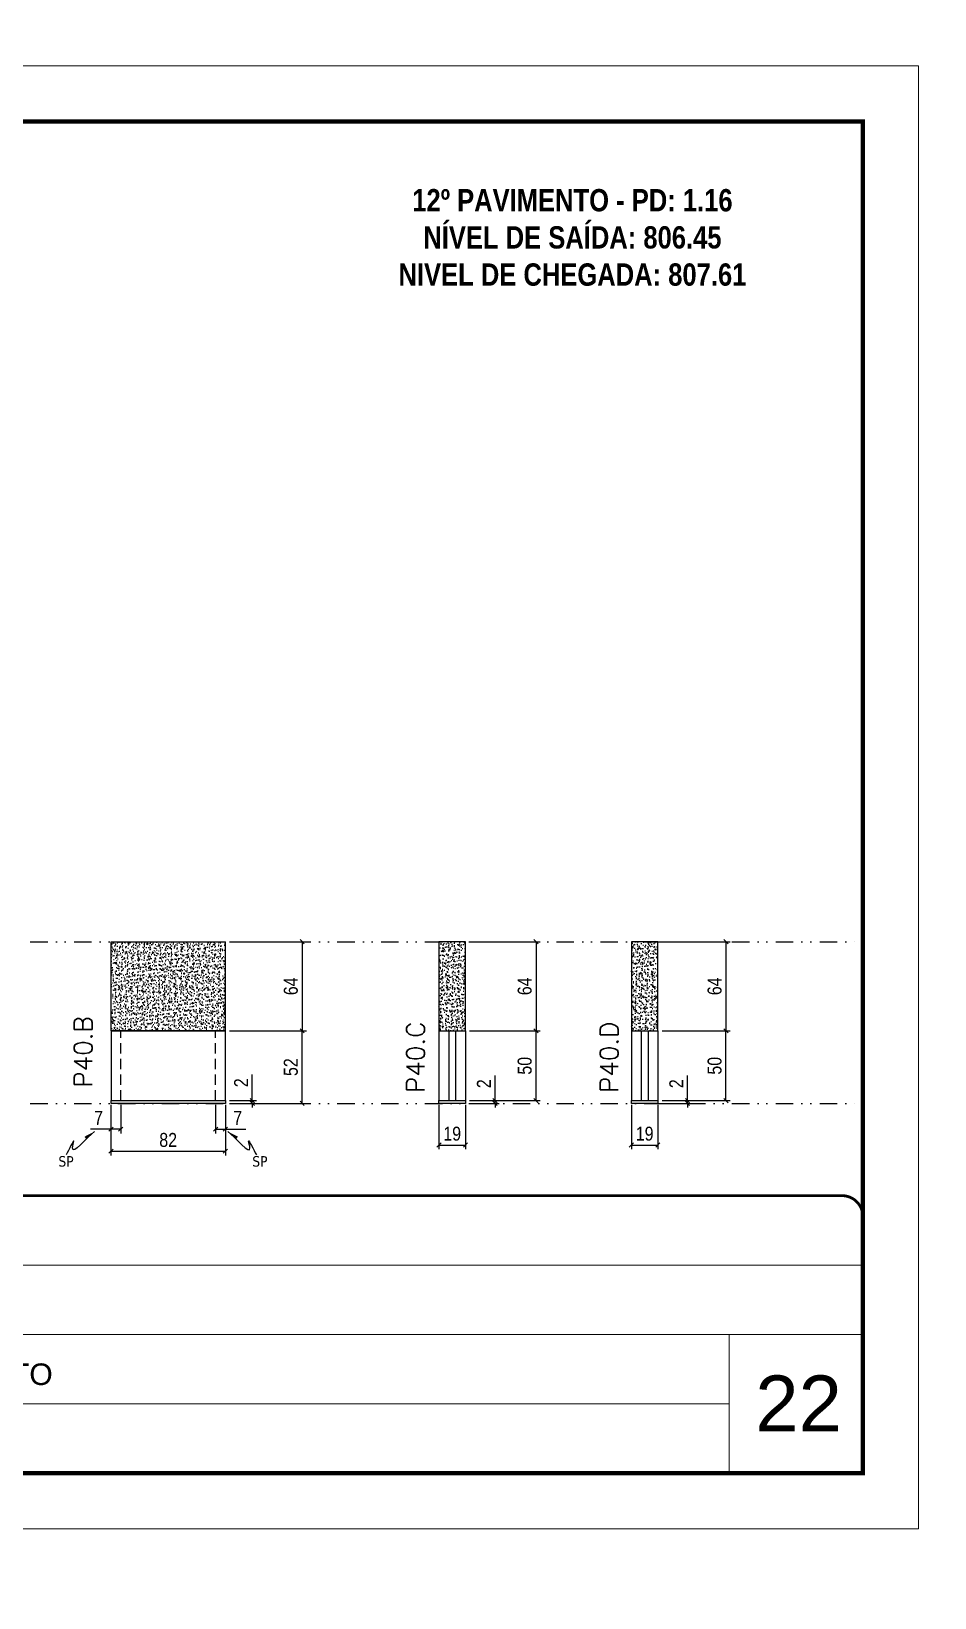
# Model space of a CAD drawing. Extents: x 808 to 7089, y -98 to 17032.
# Drawn here: x 3255 to 3903, y 10190 to 11314 of the extents above; entities that cross this region are included whole.
import ezdxf

# ---------------------------------------------------------------- set-up
doc = ezdxf.new("R2010")
doc.units = 0
for name, pattern in [('CONTINUO', [0]), ('DASHED', [0.75, 0.5, -0.25]), ('DIVIDE2', [0.625, 0.25, -0.125, 0, -0.125, 0, -0.125]), ('HIDDEN', [0.375, 0.25, -0.125])]:
    doc.linetypes.add(name, pattern=pattern)
for name, color, linetype, lineweight in [('CARIMBO', 255, 'Continuous', 9), ('Folhas', 255, 'Continuous', 9), ('SARRAFO DE PRESSAO', 251, 'DASHED', 9), ('Texto Seção', 7, 'Continuous', 15)]:
    doc.layers.add(name, color=color, linetype=linetype, lineweight=lineweight)
for name, color, linetype in [('COTA', 241, 'Continuous'), ('NOMENCLATURA', 7, 'Continuous'), ('Nível', 160, 'Continuous'), ('Painéis', 200, 'Continuous'), ('SARR_2.2x7', 40, 'Continuous'), ('Sarrafo de Pressão', 42, 'HIDDEN'), ('texto', 7, 'Continuous')]:
    doc.layers.add(name, color=color, linetype=linetype)
doc.styles.add('ARIAL', font='arial.ttf')
doc.styles.add('COTA TECNICA', font='techl___.ttf', dxfattribs={"height": 10})
doc.styles.add('COTA TECNICA 2X', font='techl___.ttf', dxfattribs={"height": 10})
doc.styles.add('COTA TECNICA-50', font='techl___.ttf', dxfattribs={"height": 10})
doc.styles.add('REGUA-120', font='ROMANS.shx', dxfattribs={"height": 15})
doc.styles.add('ROMANC', font='techb___.ttf', dxfattribs={"height": 2.5})
doc.styles.get("Standard").update_dxf_attribs({"font": 'arial.ttf'})
doc.dimstyles.new('COTA PAINEL-50', dxfattribs={"dimtxt": 10, "dimasz": 3, "dimexe": 3, "dimexo": 3, "dimgap": 3, "dimtad": 1, "dimdec": 1, "dimzin": 12, "dimdsep": 46, "dimtxsty": 'COTA TECNICA-50', "dimblk1": 'OBLIQUE', "dimblk2": 'OBLIQUE', "dimsah": 1, "dimcen": 0.9, "dimclrd": 4, "dimclre": 4, "dimclrt": 240, "dimadec": 1, "dimazin": 3, "dimtfac": 1, "dimtdec": 1, "dimtmove": 0, "dimatfit": 3, "dimfxl": 1, "dimtolj": 1, "dimtzin": 12, "dimarcsym": 0})
doc.dimstyles.new('PAINEL', dxfattribs={"dimtxt": 10, "dimasz": 3, "dimexe": 3, "dimexo": 3, "dimgap": 3, "dimtad": 1, "dimdec": 1, "dimzin": 12, "dimdsep": 46, "dimtxsty": 'COTA TECNICA', "dimblk1": 'OBLIQUE', "dimblk2": 'OBLIQUE', "dimsah": 1, "dimcen": 0.9, "dimclrd": 4, "dimclre": 4, "dimclrt": 240, "dimadec": 1, "dimazin": 3, "dimtfac": 1, "dimtdec": 1, "dimtmove": 0, "dimatfit": 3, "dimfxl": 1, "dimtolj": 1, "dimtzin": 12, "dimarcsym": 0})
doc.dimstyles.new('SECAO PILAR', dxfattribs={"dimtxt": 10, "dimasz": 3, "dimexe": 3, "dimexo": 3, "dimgap": 3, "dimtad": 1, "dimdec": 1, "dimlfac": 0.5, "dimzin": 12, "dimdsep": 46, "dimtxsty": 'COTA TECNICA 2X', "dimblk1": 'OBLIQUE', "dimblk2": 'OBLIQUE', "dimsah": 1, "dimcen": 0.9, "dimclrd": 256, "dimclre": 256, "dimclrt": 256, "dimadec": 1, "dimazin": 3, "dimtfac": 1, "dimtdec": 1, "dimtmove": 0, "dimatfit": 3, "dimfxl": 1, "dimtolj": 1, "dimtzin": 12, "dimarcsym": 0})
doc.dimstyles.get("Standard").update_dxf_attribs({"dimtxt": 0.18, "dimasz": 0.18, "dimexe": 0.18, "dimexo": 0.0625, "dimgap": 0.09, "dimtad": 0, "dimtih": 1, "dimtoh": 1, "dimdec": 4, "dimzin": 0, "dimdsep": 46, "dimtxsty": 'Standard', "dimcen": 0.09, "dimadec": 0, "dimazin": 0, "dimtfac": 1, "dimtdec": 4, "dimtofl": 0, "dimtmove": 0, "dimatfit": 3, "dimfxl": 1, "dimtolj": 1, "dimtzin": 0, "dimarcsym": 0})
pattern_1 = [(50, (-3170, -1149.575), (5.46554, -0.4781726), [0.5715, -6.2865]), (355, (-3170, -1149.575), (-1.0573026, 5.7317054), [0.4572, -5.0292175]), (100.451445, (-3169.5445, -1149.615), (4.4082374, 5.2535326), [0.4857003, -5.3427073]), (46.1842, (-3170, -1148.051), (8.1323712, -1.26127), [0.85725, -9.42975]), (96.63556, (-3169.322, -1148.156), (7.122124, 7.4227837), [0.7285507, -8.014068]), (351.18415, (-3170, -1148.051), (7.122124, 7.4227837), [0.685799, -7.543792]), (21, (-3169.238, -1148.432), (4.5484317, -3.067956), [0.5715, -6.2865]), (326, (-3169.238, -1148.432), (1.8540609, 5.525639), [0.4572, -5.0292]), (71.451445, (-3168.859, -1148.688), (6.4024926, 2.457683), [0.4857003, -5.3426981]), (37.5, (-3170, -1149.5751), (0.0926581, 2.53665117), [0, -4.96824, 0, -5.1054, 0, -5.04825]), (7.5, (-3170, -1149.575), (2.0045899, 3.00541724), [0, -2.91084, 0, -4.85394, 0, -1.92405]), (327.5, (-3171.6993, -1149.5751), (4.06771786, -0.17186232), [0, -1.905, 0, -5.9436, 0, -7.8867]), (317.5, (-3172.4613, -1149.575), (4.4438754, 0.7627947), [0, -2.4765, 0, -3.94716, 0, -5.6007])]

# ---------------------------------------------------------------- blocks, each defined once
blk = doc.blocks.new('9999999999')
at = {"color": 30, "linetype": 'CONTINUO'}
for p, q in [((98564.6, 34379.6), (99584, 34379.6)), ((98564.6, 34329.8), (99488, 34329.8)), ((99584, 34329.8), (99488, 34329.8)), ((99488, 34329.8), (99488, 34230.2)), ((98564.6, 34280), (99488, 34280))]:
    blk.add_line(p, q, dxfattribs=at)
at = {"color": 30, "linetype": 'CONTINUO', "const_width": 2}
blk.add_lwpolyline([(99584, 34230.2), (99584, 34414.4, 0.414214), (99569, 34429.4), (98229, 34429.4, 0.414214), (98214, 34414.4), (98214, 34245.2, 0.414214), (98229, 34230.2), (99584, 34230.2)], format="xyb", dxfattribs=at)
at = {"layer": 'Folhas'}
blk.add_lwpolyline([(98139, 34190.2), (99624, 34190.2), (99624, 35240.2), (98139, 35240.2)], close=True, dxfattribs=at)
at = {"layer": 'Folhas', "color": 30, "const_width": 3}
blk.add_lwpolyline([(98214, 34230.2), (99584, 34230.2), (99584, 35200.2), (98214, 35200.2)], close=True, dxfattribs=at)
at = {"color": 7, "linetype": 'Continuous', "ltscale": 5, "style": 'ARIAL'}
blk.add_text('12º PAVIMENTO', height=15.483, dxfattribs=at).set_placement((98837.7, 34293.5))
blk = doc.blocks.new('_Oblique')
at = {"color": 0, "linetype": 'ByBlock', "lineweight": -2}
blk.add_line((-0.5, -0.5), (0.5, 0.5), dxfattribs=at)
blk = doc.blocks.new('*D1679')
at = {"layer": 'COTA', "color": 4, "lineweight": -2, "transparency": 16777216}
for p, q in [((3685.7, 10544), (3685.7, 10512.1)), ((3704.7, 10544), (3704.7, 10512.1)), ((3685.7, 10515.1), (3704.7, 10515.1))]:
    blk.add_line(p, q, dxfattribs=at)
at = {"layer": 'Defpoints', "color": 0, "transparency": 16777216}
for p in [(3685.7, 10547), (3704.7, 10547), (3704.7, 10515.1)]:
    blk.add_point(p, dxfattribs=at)
at = {"layer": 'COTA', "color": 4, "lineweight": -2, "transparency": 16777216, "xscale": 3, "yscale": 3, "zscale": 3, "rotation": 180}
blk.add_blockref('_Oblique', (3685.7, 10515.1), dxfattribs=at)
at = {"layer": 'COTA', "color": 4, "lineweight": -2, "transparency": 16777216, "xscale": 3, "yscale": 3, "zscale": 3}
blk.add_blockref('_Oblique', (3704.7, 10515.1), dxfattribs=at)
at = {"layer": 'COTA', "color": 240, "transparency": 16777216, "insert": (3695.2, 10523.2), "char_height": 10, "attachment_point": 5, "style": 'COTA TECNICA'}
blk.add_mtext('\\A1;19', dxfattribs=at)
blk = doc.blocks.new('*D1680')
at = {"layer": 'COTA', "color": 4, "lineweight": -2, "transparency": 16777216}
for p, q in [((3725.9, 10547), (3725.9, 10565.1)), ((3707.7, 10547), (3728.9, 10547)), ((3707.7, 10545), (3728.9, 10545)), ((3725.9, 10545), (3725.9, 10547)), ((3725.9, 10545), (3725.9, 10542))]:
    blk.add_line(p, q, dxfattribs=at)
at = {"layer": 'Defpoints', "color": 0, "transparency": 16777216}
for p in [(3704.7, 10547), (3704.7, 10545), (3725.9, 10547)]:
    blk.add_point(p, dxfattribs=at)
at = {"layer": 'COTA', "color": 4, "lineweight": -2, "transparency": 16777216, "xscale": 3, "yscale": 3, "zscale": 3}
for p, rotation in [((3725.9, 10547), 270), ((3725.9, 10545), 90)]:
    blk.add_blockref('_Oblique', p, dxfattribs=dict(at, rotation=rotation))
at = {"layer": 'COTA', "color": 240, "transparency": 16777216, "insert": (3717.9, 10559.1), "char_height": 10, "attachment_point": 5, "rotation": 90, "style": 'COTA TECNICA-50'}
blk.add_mtext('\\A1;2', dxfattribs=at)
blk = doc.blocks.new('*D1707')
at = {"layer": 'COTA', "color": 4, "linetype": 'ByBlock', "lineweight": -2, "transparency": 16777216}
for p, q in [((3707.7, 10661), (3756.5, 10661)), ((3753.5, 10661), (3753.5, 10597)), ((3707.7, 10597), (3756.5, 10597))]:
    blk.add_line(p, q, dxfattribs=at)
at = {"layer": 'Defpoints', "color": 0, "linetype": 'ByBlock', "transparency": 16777216}
for p in [(3704.7, 10661), (3704.7, 10597), (3753.5, 10597)]:
    blk.add_point(p, dxfattribs=at)
at = {"layer": 'COTA', "color": 4, "linetype": 'ByBlock', "lineweight": -2, "transparency": 16777216, "xscale": 3, "yscale": 3, "zscale": 3}
for p, rotation in [((3753.5, 10661), 90), ((3753.5, 10597), 270)]:
    blk.add_blockref('_Oblique', p, dxfattribs=dict(at, rotation=rotation))
at = {"layer": 'COTA', "color": 240, "linetype": 'ByBlock', "transparency": 16777216, "insert": (3745.4, 10629), "char_height": 10, "attachment_point": 5, "rotation": 90, "style": 'COTA TECNICA'}
blk.add_mtext('\\A1;64', dxfattribs=at)
blk = doc.blocks.new('*D1681')
at = {"layer": 'COTA', "color": 4, "lineweight": -2, "transparency": 16777216}
for p, q in [((3707.7, 10597), (3756.5, 10597)), ((3753.5, 10547), (3753.5, 10597)), ((3707.7, 10547), (3756.5, 10547))]:
    blk.add_line(p, q, dxfattribs=at)
at = {"layer": 'Defpoints', "color": 0, "transparency": 16777216}
for p in [(3704.7, 10597), (3753.5, 10597), (3704.7, 10547)]:
    blk.add_point(p, dxfattribs=at)
at = {"layer": 'COTA', "color": 4, "lineweight": -2, "transparency": 16777216, "xscale": 3, "yscale": 3, "zscale": 3}
for p, rotation in [((3753.5, 10597), 90), ((3753.5, 10547), 270)]:
    blk.add_blockref('_Oblique', p, dxfattribs=dict(at, rotation=rotation))
at = {"layer": 'COTA', "color": 240, "transparency": 16777216, "insert": (3745.4, 10572), "char_height": 10, "attachment_point": 5, "rotation": 90, "style": 'COTA TECNICA-50'}
blk.add_mtext('\\A1;50', dxfattribs=at)
blk = doc.blocks.new('*D1682')
at = {"layer": 'COTA', "color": 4, "lineweight": -2, "transparency": 16777216}
for p, q in [((3312.5, 10544), (3312.5, 10507.7)), ((3394.5, 10544), (3394.5, 10507.7)), ((3312.5, 10510.7), (3394.5, 10510.7))]:
    blk.add_line(p, q, dxfattribs=at)
at = {"layer": 'Defpoints', "color": 0, "transparency": 16777216}
for p in [(3312.5, 10547), (3394.5, 10547), (3394.5, 10510.7)]:
    blk.add_point(p, dxfattribs=at)
at = {"layer": 'COTA', "color": 4, "lineweight": -2, "transparency": 16777216, "xscale": 3, "yscale": 3, "zscale": 3, "rotation": 180}
blk.add_blockref('_Oblique', (3312.5, 10510.7), dxfattribs=at)
at = {"layer": 'COTA', "color": 4, "lineweight": -2, "transparency": 16777216, "xscale": 3, "yscale": 3, "zscale": 3}
blk.add_blockref('_Oblique', (3394.5, 10510.7), dxfattribs=at)
at = {"layer": 'COTA', "color": 240, "transparency": 16777216, "insert": (3353.5, 10518.7), "char_height": 10, "attachment_point": 5, "style": 'COTA TECNICA'}
blk.add_mtext('\\A1;82', dxfattribs=at)
blk = doc.blocks.new('*D1683')
at = {"layer": 'COTA', "color": 4, "lineweight": -2, "transparency": 16777216}
for p, q in [((3319.5, 10544), (3319.5, 10523.5)), ((3312.5, 10542), (3312.5, 10523.5)), ((3312.5, 10526.5), (3297.8, 10526.5)), ((3319.5, 10526.5), (3312.5, 10526.5))]:
    blk.add_line(p, q, dxfattribs=at)
at = {"layer": 'Defpoints', "color": 0, "transparency": 16777216}
for p in [(3312.5, 10545), (3319.5, 10547), (3312.5, 10526.5)]:
    blk.add_point(p, dxfattribs=at)
at = {"layer": 'COTA', "color": 4, "lineweight": -2, "transparency": 16777216, "xscale": 3, "yscale": 3, "zscale": 3, "rotation": 180}
blk.add_blockref('_Oblique', (3312.5, 10526.5), dxfattribs=at)
at = {"layer": 'COTA', "color": 4, "lineweight": -2, "transparency": 16777216, "xscale": 3, "yscale": 3, "zscale": 3}
blk.add_blockref('_Oblique', (3319.5, 10526.5), dxfattribs=at)
at = {"layer": 'COTA', "color": 240, "transparency": 16777216, "insert": (3303.6, 10534.6), "char_height": 10, "attachment_point": 5, "style": 'COTA TECNICA-50'}
blk.add_mtext('\\A1;7', dxfattribs=at)
blk = doc.blocks.new('*D1684')
at = {"layer": 'COTA', "color": 4, "lineweight": -2, "transparency": 16777216}
for p, q in [((3387.5, 10544), (3387.5, 10523.5)), ((3394.5, 10542), (3394.5, 10523.5)), ((3387.5, 10526.5), (3394.5, 10526.5)), ((3394.5, 10526.5), (3409.2, 10526.5))]:
    blk.add_line(p, q, dxfattribs=at)
at = {"layer": 'Defpoints', "color": 0, "transparency": 16777216}
for p in [(3387.5, 10547), (3394.5, 10545), (3394.5, 10526.5)]:
    blk.add_point(p, dxfattribs=at)
at = {"layer": 'COTA', "color": 4, "lineweight": -2, "transparency": 16777216, "xscale": 3, "yscale": 3, "zscale": 3, "rotation": 180}
blk.add_blockref('_Oblique', (3387.5, 10526.5), dxfattribs=at)
at = {"layer": 'COTA', "color": 4, "lineweight": -2, "transparency": 16777216, "xscale": 3, "yscale": 3, "zscale": 3}
blk.add_blockref('_Oblique', (3394.5, 10526.5), dxfattribs=at)
at = {"layer": 'COTA', "color": 240, "transparency": 16777216, "insert": (3403.4, 10534.6), "char_height": 10, "attachment_point": 5, "style": 'COTA TECNICA-50'}
blk.add_mtext('\\A1;7', dxfattribs=at)
blk = doc.blocks.new('*D1685')
at = {"layer": 'COTA', "color": 4, "linetype": 'ByBlock', "lineweight": -2, "transparency": 16777216}
for p, q in [((3397.5, 10597), (3452.6, 10597)), ((3449.6, 10545), (3449.6, 10597)), ((3397.5, 10545), (3452.6, 10545))]:
    blk.add_line(p, q, dxfattribs=at)
at = {"layer": 'Defpoints', "color": 0, "linetype": 'ByBlock', "transparency": 16777216}
for p in [(3394.5, 10597), (3449.6, 10597), (3394.5, 10545)]:
    blk.add_point(p, dxfattribs=at)
at = {"layer": 'COTA', "color": 4, "linetype": 'ByBlock', "lineweight": -2, "transparency": 16777216, "xscale": 3, "yscale": 3, "zscale": 3}
for p, rotation in [((3449.6, 10597), 90), ((3449.6, 10545), 270)]:
    blk.add_blockref('_Oblique', p, dxfattribs=dict(at, rotation=rotation))
at = {"layer": 'COTA', "color": 240, "linetype": 'ByBlock', "transparency": 16777216, "insert": (3441.5, 10571), "char_height": 10, "attachment_point": 5, "rotation": 90, "style": 'COTA TECNICA'}
blk.add_mtext('\\A1;52', dxfattribs=at)
blk = doc.blocks.new('*D1686')
at = {"layer": 'COTA', "color": 4, "lineweight": -2, "transparency": 16777216}
for p, q in [((3413.8, 10547), (3413.8, 10565.8)), ((3397.5, 10547), (3416.8, 10547)), ((3397.5, 10545), (3416.8, 10545)), ((3413.8, 10545), (3413.8, 10547)), ((3413.8, 10545), (3413.8, 10542))]:
    blk.add_line(p, q, dxfattribs=at)
at = {"layer": 'Defpoints', "color": 0, "transparency": 16777216}
for p in [(3394.5, 10547), (3394.5, 10545), (3413.8, 10545)]:
    blk.add_point(p, dxfattribs=at)
at = {"layer": 'COTA', "color": 4, "lineweight": -2, "transparency": 16777216, "xscale": 3, "yscale": 3, "zscale": 3}
for p, rotation in [((3413.8, 10547), 270), ((3413.8, 10545), 90)]:
    blk.add_blockref('_Oblique', p, dxfattribs=dict(at, rotation=rotation))
at = {"layer": 'COTA', "color": 240, "transparency": 16777216, "insert": (3405.8, 10559.8), "char_height": 10, "attachment_point": 5, "rotation": 90, "style": 'COTA TECNICA-50'}
blk.add_mtext('\\A1;2', dxfattribs=at)
blk = doc.blocks.new('*D1687')
at = {"layer": 'COTA', "color": 4, "linetype": 'ByBlock', "lineweight": -2, "transparency": 16777216}
for p, q in [((3397.5, 10597), (3452.6, 10597)), ((3449.6, 10545), (3449.6, 10597)), ((3397.5, 10545), (3452.6, 10545))]:
    blk.add_line(p, q, dxfattribs=at)
at = {"layer": 'Defpoints', "color": 0, "linetype": 'ByBlock', "transparency": 16777216}
for p in [(3394.5, 10597), (3449.6, 10597), (3394.5, 10545)]:
    blk.add_point(p, dxfattribs=at)
at = {"layer": 'COTA', "color": 4, "linetype": 'ByBlock', "lineweight": -2, "transparency": 16777216, "xscale": 3, "yscale": 3, "zscale": 3}
for p, rotation in [((3449.6, 10597), 90), ((3449.6, 10545), 270)]:
    blk.add_blockref('_Oblique', p, dxfattribs=dict(at, rotation=rotation))
at = {"layer": 'COTA', "color": 240, "linetype": 'ByBlock', "transparency": 16777216, "insert": (3441.5, 10571), "char_height": 10, "attachment_point": 5, "rotation": 90, "style": 'COTA TECNICA'}
blk.add_mtext('\\A1;52', dxfattribs=at)
blk = doc.blocks.new('*D1688')
at = {"layer": 'COTA', "color": 4, "lineweight": -2, "transparency": 16777216}
for p, q in [((3547.7, 10544), (3547.7, 10512.1)), ((3566.7, 10544), (3566.7, 10512.1)), ((3547.7, 10515.1), (3566.7, 10515.1))]:
    blk.add_line(p, q, dxfattribs=at)
at = {"layer": 'Defpoints', "color": 0, "transparency": 16777216}
for p in [(3547.7, 10547), (3566.7, 10547), (3566.7, 10515.1)]:
    blk.add_point(p, dxfattribs=at)
at = {"layer": 'COTA', "color": 4, "lineweight": -2, "transparency": 16777216, "xscale": 3, "yscale": 3, "zscale": 3, "rotation": 180}
blk.add_blockref('_Oblique', (3547.7, 10515.1), dxfattribs=at)
at = {"layer": 'COTA', "color": 4, "lineweight": -2, "transparency": 16777216, "xscale": 3, "yscale": 3, "zscale": 3}
blk.add_blockref('_Oblique', (3566.7, 10515.1), dxfattribs=at)
at = {"layer": 'COTA', "color": 240, "transparency": 16777216, "insert": (3557.2, 10523.2), "char_height": 10, "attachment_point": 5, "style": 'COTA TECNICA'}
blk.add_mtext('\\A1;19', dxfattribs=at)
blk = doc.blocks.new('*D1689')
at = {"layer": 'COTA', "color": 4, "lineweight": -2, "transparency": 16777216}
for p, q in [((3587.9, 10547), (3587.9, 10565.1)), ((3569.7, 10547), (3590.9, 10547)), ((3569.7, 10545), (3590.9, 10545)), ((3587.9, 10545), (3587.9, 10547)), ((3587.9, 10545), (3587.9, 10542))]:
    blk.add_line(p, q, dxfattribs=at)
at = {"layer": 'Defpoints', "color": 0, "transparency": 16777216}
for p in [(3566.7, 10547), (3566.7, 10545), (3587.9, 10547)]:
    blk.add_point(p, dxfattribs=at)
at = {"layer": 'COTA', "color": 4, "lineweight": -2, "transparency": 16777216, "xscale": 3, "yscale": 3, "zscale": 3}
for p, rotation in [((3587.9, 10547), 270), ((3587.9, 10545), 90)]:
    blk.add_blockref('_Oblique', p, dxfattribs=dict(at, rotation=rotation))
at = {"layer": 'COTA', "color": 240, "transparency": 16777216, "insert": (3579.9, 10559.1), "char_height": 10, "attachment_point": 5, "rotation": 90, "style": 'COTA TECNICA-50'}
blk.add_mtext('\\A1;2', dxfattribs=at)
blk = doc.blocks.new('*D1708')
at = {"layer": 'COTA', "color": 4, "linetype": 'ByBlock', "lineweight": -2, "transparency": 16777216}
for p, q in [((3569.7, 10661), (3620.3, 10661)), ((3617.3, 10661), (3617.3, 10597)), ((3569.7, 10597), (3620.3, 10597))]:
    blk.add_line(p, q, dxfattribs=at)
at = {"layer": 'Defpoints', "color": 0, "linetype": 'ByBlock', "transparency": 16777216}
for p in [(3566.7, 10661), (3566.7, 10597), (3617.3, 10597)]:
    blk.add_point(p, dxfattribs=at)
at = {"layer": 'COTA', "color": 4, "linetype": 'ByBlock', "lineweight": -2, "transparency": 16777216, "xscale": 3, "yscale": 3, "zscale": 3}
for p, rotation in [((3617.3, 10661), 90), ((3617.3, 10597), 270)]:
    blk.add_blockref('_Oblique', p, dxfattribs=dict(at, rotation=rotation))
at = {"layer": 'COTA', "color": 240, "linetype": 'ByBlock', "transparency": 16777216, "insert": (3609.2, 10629), "char_height": 10, "attachment_point": 5, "rotation": 90, "style": 'COTA TECNICA'}
blk.add_mtext('\\A1;64', dxfattribs=at)
blk = doc.blocks.new('*D1709')
at = {"layer": 'COTA', "color": 4, "lineweight": -2, "transparency": 16777216}
for p, q in [((3569.7, 10597), (3620.3, 10597)), ((3617.3, 10547), (3617.3, 10597)), ((3569.7, 10547), (3620.3, 10547))]:
    blk.add_line(p, q, dxfattribs=at)
at = {"layer": 'Defpoints', "color": 0, "transparency": 16777216}
for p in [(3566.7, 10597), (3617.3, 10597), (3566.7, 10547)]:
    blk.add_point(p, dxfattribs=at)
at = {"layer": 'COTA', "color": 4, "lineweight": -2, "transparency": 16777216, "xscale": 3, "yscale": 3, "zscale": 3}
for p, rotation in [((3617.3, 10597), 90), ((3617.3, 10547), 270)]:
    blk.add_blockref('_Oblique', p, dxfattribs=dict(at, rotation=rotation))
at = {"layer": 'COTA', "color": 240, "transparency": 16777216, "insert": (3609.2, 10572), "char_height": 10, "attachment_point": 5, "rotation": 90, "style": 'COTA TECNICA-50'}
blk.add_mtext('\\A1;50', dxfattribs=at)
blk = doc.blocks.new('*D1690')
at = {"layer": 'COTA', "color": 4, "lineweight": -2, "transparency": 16777216}
for p, q in [((3397.5, 10661), (3452.6, 10661)), ((3449.6, 10661), (3449.6, 10597)), ((3397.5, 10597), (3452.6, 10597))]:
    blk.add_line(p, q, dxfattribs=at)
at = {"layer": 'Defpoints', "color": 0, "transparency": 16777216}
for p in [(3394.5, 10661), (3394.5, 10597), (3449.6, 10597)]:
    blk.add_point(p, dxfattribs=at)
at = {"layer": 'COTA', "color": 4, "lineweight": -2, "transparency": 16777216, "xscale": 3, "yscale": 3, "zscale": 3}
for p, rotation in [((3449.6, 10661), 90), ((3449.6, 10597), 270)]:
    blk.add_blockref('_Oblique', p, dxfattribs=dict(at, rotation=rotation))
at = {"layer": 'COTA', "color": 240, "transparency": 16777216, "insert": (3441.5, 10629), "char_height": 10, "attachment_point": 5, "rotation": 90, "style": 'COTA TECNICA-50'}
blk.add_mtext('\\A1;64', dxfattribs=at)
blk = doc.blocks.new('*D2042')
at = {"layer": 'COTA', "color": 4, "lineweight": -2, "transparency": 16777216}
for p, q in [((3370.6, 11797.6), (3392.6, 11797.6)), ((3389.6, 11797.6), (3389.6, 11745.6)), ((3370.6, 11745.6), (3392.6, 11745.6))]:
    blk.add_line(p, q, dxfattribs=at)
at = {"layer": 'COTA', "lineweight": -2, "transparency": 16777216}
for p, q in [((4213.7, 8765.4), (4163.8, 8765.4)), ((4166.8, 8765.4), (4166.8, 8711.4)), ((4213.7, 8711.4), (4163.8, 8711.4))]:
    blk.add_line(p, q, dxfattribs=at)
at = {"layer": 'Defpoints', "color": 0, "transparency": 16777216}
for p in [(3367.6, 11797.6), (3367.6, 11745.6), (3389.6, 11745.6), (4216.7, 8765.4), (4166.8, 8711.4), (4216.7, 8711.4)]:
    blk.add_point(p, dxfattribs=at)
at = {"layer": 'COTA', "color": 4, "lineweight": -2, "transparency": 16777216, "xscale": 3, "yscale": 3, "zscale": 3}
for p, rotation in [((3389.6, 11797.6), 90), ((3389.6, 11745.6), 270)]:
    blk.add_blockref('_Oblique', p, dxfattribs=dict(at, rotation=rotation))
at = {"layer": 'COTA', "lineweight": -2, "transparency": 16777216, "xscale": 3, "yscale": 3, "zscale": 3}
for p, rotation in [((4166.8, 8765.4), 90), ((4166.8, 8711.4), 270)]:
    blk.add_blockref('_Oblique', p, dxfattribs=dict(at, rotation=rotation))
at = {"layer": 'COTA', "color": 240, "transparency": 16777216, "insert": (3381.5, 11771.6), "char_height": 10, "attachment_point": 5, "rotation": 90, "style": 'COTA TECNICA'}
blk.add_mtext('\\A1;52', dxfattribs=at)
at = {"layer": 'COTA', "transparency": 16777216, "insert": (4158.7, 8738.4), "char_height": 10, "attachment_point": 5, "rotation": 90, "style": 'COTA TECNICA 2X'}
blk.add_mtext('\\A1;27', dxfattribs=at)
blk = doc.blocks.new('*D2043')
at = {"layer": 'COTA', "color": 4, "lineweight": -2, "transparency": 16777216}
for p, q in [((3333.6, 11742.6), (3333.6, 11719.3)), ((3367.6, 11742.6), (3367.6, 11719.3)), ((3367.6, 11722.3), (3333.6, 11722.3))]:
    blk.add_line(p, q, dxfattribs=at)
at = {"layer": 'COTA', "lineweight": -2, "transparency": 16777216}
for p, q in [((4213.7, 8711.4), (4163.8, 8711.4)), ((4166.8, 8711.4), (4166.8, 8655.4)), ((4213.7, 8655.4), (4163.8, 8655.4))]:
    blk.add_line(p, q, dxfattribs=at)
at = {"layer": 'Defpoints', "color": 0, "transparency": 16777216}
for p in [(3333.6, 11745.6), (3367.6, 11745.6), (3333.6, 11722.3), (4216.7, 8711.4), (4166.8, 8655.4), (4216.7, 8655.4)]:
    blk.add_point(p, dxfattribs=at)
at = {"layer": 'COTA', "color": 4, "lineweight": -2, "transparency": 16777216, "xscale": 3, "yscale": 3, "zscale": 3, "rotation": 180}
blk.add_blockref('_Oblique', (3333.6, 11722.3), dxfattribs=at)
at = {"layer": 'COTA', "color": 4, "lineweight": -2, "transparency": 16777216, "xscale": 3, "yscale": 3, "zscale": 3}
blk.add_blockref('_Oblique', (3367.6, 11722.3), dxfattribs=at)
at = {"layer": 'COTA', "lineweight": -2, "transparency": 16777216, "xscale": 3, "yscale": 3, "zscale": 3}
for p, rotation in [((4166.8, 8711.4), 90), ((4166.8, 8655.4), 270)]:
    blk.add_blockref('_Oblique', p, dxfattribs=dict(at, rotation=rotation))
at = {"layer": 'COTA', "color": 240, "transparency": 16777216, "insert": (3350.6, 11730.5), "char_height": 10, "attachment_point": 5, "style": 'COTA TECNICA'}
blk.add_mtext('\\A1;34', dxfattribs=at)
at = {"layer": 'COTA', "transparency": 16777216, "insert": (4158.7, 8683.4), "char_height": 10, "attachment_point": 5, "rotation": 90, "style": 'COTA TECNICA 2X'}
blk.add_mtext('\\A1;28', dxfattribs=at)
blk = doc.blocks.new('*D2044')
at = {"layer": 'COTA', "color": 4, "lineweight": -2, "transparency": 16777216}
for p, q in [((3472.6, 11742.6), (3472.6, 11719.3)), ((3499.6, 11742.6), (3499.6, 11719.3)), ((3472.6, 11722.3), (3499.6, 11722.3))]:
    blk.add_line(p, q, dxfattribs=at)
at = {"layer": 'COTA', "lineweight": -2, "transparency": 16777216}
for p, q in [((4279.7, 8765.4), (4366.5, 8765.4)), ((4363.5, 8765.4), (4363.5, 8601.4)), ((4279.7, 8601.4), (4366.5, 8601.4))]:
    blk.add_line(p, q, dxfattribs=at)
at = {"layer": 'Defpoints', "color": 0, "transparency": 16777216}
for p in [(3472.6, 11745.6), (3499.6, 11745.6), (3499.6, 11722.3), (4276.7, 8765.4), (4276.7, 8601.4), (4363.5, 8601.4)]:
    blk.add_point(p, dxfattribs=at)
at = {"layer": 'COTA', "color": 4, "lineweight": -2, "transparency": 16777216, "xscale": 3, "yscale": 3, "zscale": 3, "rotation": 180}
blk.add_blockref('_Oblique', (3472.6, 11722.3), dxfattribs=at)
at = {"layer": 'COTA', "color": 4, "lineweight": -2, "transparency": 16777216, "xscale": 3, "yscale": 3, "zscale": 3}
blk.add_blockref('_Oblique', (3499.6, 11722.3), dxfattribs=at)
at = {"layer": 'COTA', "lineweight": -2, "transparency": 16777216, "xscale": 3, "yscale": 3, "zscale": 3}
for p, rotation in [((4363.5, 8765.4), 90), ((4363.5, 8601.4), 270)]:
    blk.add_blockref('_Oblique', p, dxfattribs=dict(at, rotation=rotation))
at = {"layer": 'COTA', "color": 240, "transparency": 16777216, "insert": (3486.1, 11730.4), "char_height": 10, "attachment_point": 5, "style": 'COTA TECNICA'}
blk.add_mtext('\\A1;27', dxfattribs=at)
at = {"layer": 'COTA', "transparency": 16777216, "insert": (4355.4, 8683.4), "char_height": 10, "attachment_point": 5, "rotation": 90, "style": 'COTA TECNICA 2X'}
blk.add_mtext('\\A1;82', dxfattribs=at)
blk = doc.blocks.new('*D2045')
at = {"layer": 'COTA', "color": 4, "lineweight": -2, "transparency": 16777216}
for p, q in [((3469.6, 11797.6), (3451.4, 11797.6)), ((3454.4, 11745.6), (3454.4, 11797.6)), ((3469.6, 11745.6), (3451.4, 11745.6))]:
    blk.add_line(p, q, dxfattribs=at)
at = {"layer": 'COTA', "lineweight": -2, "transparency": 16777216}
for p, q in [((4313.7, 8765.4), (4343.7, 8765.4)), ((4340.7, 8765.4), (4340.7, 8683.4)), ((4313.7, 8683.4), (4343.7, 8683.4))]:
    blk.add_line(p, q, dxfattribs=at)
at = {"layer": 'Defpoints', "color": 0, "transparency": 16777216}
for p in [(3454.4, 11797.6), (3472.6, 11797.6), (3472.6, 11745.6), (4310.7, 8765.4), (4310.7, 8683.4), (4340.7, 8683.4)]:
    blk.add_point(p, dxfattribs=at)
at = {"layer": 'COTA', "color": 4, "lineweight": -2, "transparency": 16777216, "xscale": 3, "yscale": 3, "zscale": 3}
for p, rotation in [((3454.4, 11797.6), 90), ((3454.4, 11745.6), 270)]:
    blk.add_blockref('_Oblique', p, dxfattribs=dict(at, rotation=rotation))
at = {"layer": 'COTA', "lineweight": -2, "transparency": 16777216, "xscale": 3, "yscale": 3, "zscale": 3}
for p, rotation in [((4340.7, 8765.4), 90), ((4340.7, 8683.4), 270)]:
    blk.add_blockref('_Oblique', p, dxfattribs=dict(at, rotation=rotation))
at = {"layer": 'COTA', "color": 240, "transparency": 16777216, "insert": (3446.3, 11771.6), "char_height": 10, "attachment_point": 5, "rotation": 90, "style": 'COTA TECNICA'}
blk.add_mtext('\\A1;52', dxfattribs=at)
at = {"layer": 'COTA', "transparency": 16777216, "insert": (4332.6, 8724.4), "char_height": 10, "attachment_point": 5, "rotation": 90, "style": 'COTA TECNICA 2X'}
blk.add_mtext('\\A1;41', dxfattribs=at)

msp = doc.modelspace()

# ---------------------------------------------------------------- hatches: boundary and pattern name
at = {"layer": 'COTA', "linetype": 'ByBlock'}
h = msp.add_hatch(dxfattribs=at)
h.set_pattern_fill('AR-CONC', color=256, scale=0.03)
h.set_pattern_definition(pattern_1)
h.paths.add_polyline_path([(3312.51, 10661.02), (3312.51, 10597.02), (3394.51, 10597.02), (3394.51, 10661.02)])
h = msp.add_hatch(dxfattribs=at)
h.set_pattern_fill('AR-CONC', color=256, scale=0.03)
h.set_pattern_definition([(50, (0, -3446.7253), (5.4655401, -0.4781726), [0.5715, -6.2865]), (355, (0, -3446.7253), (-1.0573026, 5.7317054), [0.4572, -5.0292175]), (100.451445, (0.4555, -3446.765), (4.4082374, 5.2535326), [0.4857003, -5.3427073]), (46.1842, (0, -3445.201), (8.1323712, -1.2612698), [0.85725, -9.42975]), (96.63556, (0.678, -3445.3064), (7.122124, 7.4227837), [0.7285507, -8.0140682]), (351.18415, (0, -3445.201), (7.122124, 7.4227837), [0.685799, -7.543792]), (21, (0.762, -3445.5823), (4.5484317, -3.067956), [0.5715, -6.2865]), (326, (0.762, -3445.5823), (1.8540609, 5.525639), [0.4572, -5.0292]), (71.451445, (1.141, -3445.838), (6.4024926, 2.457683), [0.4857003, -5.3426981]), (37.5, (0, -3446.7253), (0.0926581, 2.53665117), [0, -4.96824, 0, -5.1054, 0, -5.04825]), (7.5, (0, -3446.7253), (2.0045899, 3.00541724), [0, -2.91084, 0, -4.85394, 0, -1.92405]), (327.5, (-1.6993, -3446.7253), (4.06771786, -0.17186232), [0, -1.905, 0, -5.9436, 0, -7.8867]), (317.5, (-2.4613, -3446.7253), (4.4438754, 0.7627947), [0, -2.4765, 0, -3.94716, 0, -5.6007])])
h.paths.add_polyline_path([(3566.67, 10597.02), (3566.67, 10661.02), (3547.67, 10661.02), (3547.67, 10597.02)])
h = msp.add_hatch(dxfattribs=at)
h.set_pattern_fill('AR-CONC', color=256, scale=0.03)
h.set_pattern_definition(pattern_1)
h.paths.add_polyline_path([(3704.7, 10661.02), (3685.7, 10661.02), (3685.7, 10597.02), (3704.7, 10597.02)])

# ---------------------------------------------------------------- linework, layer by layer
for p, q in [((3312.51, 10661.02), (3312.51, 10661.02)), ((3312.51, 10597.02), (3312.51, 10661.02)), ((3312.51, 10661.02), (3394.51, 10661.02)), ((3394.51, 10597.02), (3394.51, 10661.02))]:
    msp.add_line(p, q, dxfattribs=at)
for points in [[(3547.67, 10596.99), (3566.67, 10596.99), (3566.67, 10661.02), (3547.67, 10661.02)], [(3685.7, 10596.99), (3704.7, 10596.99), (3704.7, 10661.02), (3685.7, 10661.02)]]:
    msp.add_lwpolyline(points, close=True, dxfattribs=at)
at = {"layer": 'Nível', "color": 4, "linetype": 'DIVIDE2', "ltscale": 50}
for p, q in [((2908.66, 10661.02), (3851.67, 10661.02)), ((2908.66, 10545.02), (3851.67, 10545.02))]:
    msp.add_line(p, q, dxfattribs=at)
at = {"layer": 'Painéis'}
for p, q in [((3312.51, 10597.02), (3394.51, 10597.02)), ((3394.51, 10597.02), (3312.51, 10597.02)), ((3312.51, 10597.02), (3312.51, 10547.02)), ((3394.51, 10547.02), (3394.51, 10597.02)), ((3547.67, 10597.02), (3547.67, 10547.02)), ((3547.67, 10597.02), (3566.67, 10597.02)), ((3566.67, 10597.02), (3566.67, 10547.02)), ((3685.7, 10597.02), (3685.7, 10547.02)), ((3685.7, 10597.02), (3704.7, 10597.02)), ((3704.7, 10597.02), (3704.7, 10547.02)), ((3312.51, 10547.02), (3394.51, 10547.02)), ((3547.67, 10547.02), (3566.67, 10547.02)), ((3547.67, 10547.02), (3566.67, 10547.02)), ((3547.67, 10545.02), (3547.67, 10547.02)), ((3566.67, 10545.02), (3547.67, 10545.02)), ((3566.67, 10547.02), (3566.67, 10545.02)), ((3685.7, 10547.02), (3704.7, 10547.02)), ((3685.7, 10547.02), (3704.7, 10547.02)), ((3685.7, 10545.02), (3685.7, 10547.02)), ((3704.7, 10545.02), (3685.7, 10545.02)), ((3704.7, 10547.02), (3704.7, 10545.02))]:
    msp.add_line(p, q, dxfattribs=at)
msp.add_lwpolyline([(3394.51, 10545.02), (3312.51, 10545.02), (3312.51, 10547.02), (3394.51, 10547.02)], close=True, dxfattribs=at)
at = {"layer": 'SARR_2.2x7'}
for p, q in [((3554.67, 10597.02), (3554.67, 10547.02)), ((3559.67, 10597.02), (3559.67, 10547.02)), ((3692.7, 10597.02), (3692.7, 10547.02)), ((3697.7, 10597.02), (3697.7, 10547.02))]:
    msp.add_line(p, q, dxfattribs=at)
at = {"layer": 'Sarrafo de Pressão', "ltscale": 30}
for p, q in [((3319.51, 10547.02), (3319.51, 10597.02)), ((3387.51, 10547.02), (3387.51, 10597.02))]:
    msp.add_line(p, q, dxfattribs=at)

# ---------------------------------------------------------------- block references
at = {"layer": 'SARRAFO DE PRESSAO', "color": 6, "linetype": 'ByBlock'}
msp.add_blockref('9999999999', (-95732.31, -23950.6), dxfattribs=at)

# ---------------------------------------------------------------- texts
at = {"layer": 'CARIMBO', "style": 'ARIAL'}
msp.add_text('22', height=40, dxfattribs=at).set_placement((3774.53, 10309.75))
at = {"layer": 'NOMENCLATURA', "color": 2, "insert": (3643.41, 11227.74), "char_height": 16, "attachment_point": 2, "style": 'ROMANC'}
msp.add_mtext_dynamic_manual_height_columns('\\P12º PAVIMENTO - PD: 1.16\\PNÍVEL DE SAÍDA: 806.45\\PNIVEL DE CHEGADA: 807.61', width=328.3607, gutter_width=1, heights=[0], dxfattribs=at)
at = {"layer": 'texto', "color": 0, "char_height": 7.5, "attachment_point": 5}
for insert in [(3280.26, 10503.34), (3419.29, 10503.34)]:
    msp.add_mtext('{\\fTahoma|b0|i0|c0|p34;\\C4;SP}', dxfattribs=dict(at, insert=insert))
at = {"layer": 'Texto Seção', "char_height": 13, "width": 285.3299, "attachment_point": 7, "rotation": 90, "style": 'REGUA-120'}
for s, insert in [('P40.B', (3299.04, 10556.27)), ('P40.C', (3537.43, 10552.43)), ('\\pxt4;P40.D', (3676.25, 10552.43))]:
    msp.add_mtext(s, dxfattribs=dict(at, insert=insert))

# ---------------------------------------------------------------- dimensions: what is measured, and where the dimension line sits
at = {"layer": 'COTA'}
for base, p1, p2, angle, dimstyle, picture, middle in [((4166.75, 8711.39), (4216.69, 8765.39), (4216.69, 8711.39), 270, 'SECAO PILAR', '*D2042', (4158.68, 8738.39)), ((3389.58, 11745.59), (3367.63, 11797.59), (3367.63, 11745.59), 90, 'PAINEL', '*D2042', (3381.47, 11771.59)), ((4340.69, 8683.39), (4310.69, 8765.39), (4310.69, 8683.39), 270, 'SECAO PILAR', '*D2045', (4332.62, 8724.39)), ((3454.36, 11797.59), (3472.63, 11745.59), (3472.63, 11797.59), 90, 'PAINEL', '*D2045', (3446.25, 11771.59)), ((4166.75, 8655.39), (4216.69, 8711.39), (4216.69, 8655.39), 270, 'SECAO PILAR', '*D2043', (4158.66, 8683.39)), ((4363.46, 8601.39), (4276.69, 8765.39), (4276.69, 8601.39), 270, 'SECAO PILAR', '*D2044', (4355.37, 8683.39)), ((3449.59, 10597.02), (3394.51, 10661.02), (3394.51, 10597.02), 90, 'COTA PAINEL-50', '*D1690', (3441.49, 10629.02)), ((3617.3, 10597.02), (3566.67, 10547.02), (3566.67, 10597.02), 90, 'COTA PAINEL-50', '*D1709', (3609.19, 10572.02)), ((3753.54, 10596.99), (3704.7, 10547.02), (3704.7, 10596.99), 90, 'COTA PAINEL-50', '*D1681', (3745.43, 10572)), ((3312.51, 10526.5), (3319.51, 10547.02), (3312.51, 10545.02), 180, 'COTA PAINEL-50', '*D1683', (3303.65, 10534.58))]:
    dim = msp.add_linear_dim(base=base, p1=p1, p2=p2, angle=angle, dimstyle=dimstyle, dxfattribs=at)
    dim.commit()
    dim.dimension.update_dxf_attribs({"geometry": picture, "text_midpoint": middle})
for base, p1, p2, dimstyle, picture, middle in [((3333.63, 11722.3), (3367.63, 11745.59), (3333.63, 11745.59), 'PAINEL', '*D2043', (3350.63, 11730.52)), ((3499.63, 11722.3), (3472.63, 11745.59), (3499.63, 11745.59), 'PAINEL', '*D2044', (3486.13, 11730.37)), ((3394.51, 10526.5), (3387.51, 10547.02), (3394.51, 10545.02), 'COTA PAINEL-50', '*D1684', (3403.38, 10534.58))]:
    dim = msp.add_linear_dim(base=base, p1=p1, p2=p2, dimstyle=dimstyle, dxfattribs=at)
    dim.commit()
    dim.dimension.update_dxf_attribs({"geometry": picture, "text_midpoint": middle})
at = {"layer": 'COTA', "linetype": 'ByBlock'}
for base, p1, p2, picture, middle in [((3617.3, 10596.99), (3566.67, 10661.02), (3566.67, 10596.99), '*D1708', (3609.2, 10629)), ((3753.54, 10596.99), (3704.7, 10661.02), (3704.7, 10596.99), '*D1707', (3745.44, 10629))]:
    dim = msp.add_linear_dim(base=base, p1=p1, p2=p2, angle=90, dimstyle='PAINEL', dxfattribs=at)
    dim.commit()
    dim.dimension.update_dxf_attribs({"geometry": picture, "text_midpoint": middle})
for picture in ['*D1685', '*D1687']:
    dim = msp.add_aligned_dim(p1=(3394.51, 10545.02), p2=(3394.51, 10597.02), distance=-55.08, dimstyle='PAINEL', dxfattribs=at)
    dim.commit()
    dim.dimension.update_dxf_attribs({"geometry": picture, "text_midpoint": (3441.48, 10571.02)})
at = {"layer": 'COTA'}
for base, p1, p2, picture, middle in [((3413.77, 10545.02), (3394.51, 10547.02), (3394.51, 10545.02), '*D1686', (3413.77, 10559.76)), ((3587.87, 10547.02), (3566.67, 10545.02), (3566.67, 10547.02), '*D1689', (3587.87, 10559.07)), ((3725.89, 10547.02), (3704.7, 10545.02), (3704.7, 10547.02), '*D1680', (3725.89, 10559.07))]:
    dim = msp.add_linear_dim(base=base, p1=p1, p2=p2, angle=90, dimstyle='COTA PAINEL-50', dxfattribs=at)
    dim.commit()
    dim.dimension.update_dxf_attribs({"geometry": picture, "text_midpoint": middle, "dimtype": 160})
for base, p1, p2, picture, middle in [((3394.51, 10510.65), (3312.51, 10547.02), (3394.51, 10547.02), '*D1682', (3353.51, 10518.75)), ((3566.67, 10515.12), (3547.67, 10547.02), (3566.67, 10547.02), '*D1688', (3557.17, 10523.21)), ((3704.7, 10515.12), (3685.7, 10547.02), (3704.7, 10547.02), '*D1679', (3695.2, 10523.21))]:
    dim = msp.add_linear_dim(base=base, p1=p1, p2=p2, dimstyle='PAINEL', override={"dimarcsym": 2}, dxfattribs=at)
    dim.commit()
    dim.dimension.update_dxf_attribs({"geometry": picture, "text_midpoint": middle})

# ---------------------------------------------------------------- leaders
at = {"layer": 'COTA', "path_type": 1}
for points in [[(3300.68, 10524.83), (3284.9, 10513), (3285.82, 10517.81), (3280.27, 10508.03)], [(3396.34, 10524.83), (3412.13, 10513), (3411.2, 10517.81), (3416.75, 10508.03)]]:
    msp.add_leader(points, dimstyle='Standard', override={"dimasz": 8}, dxfattribs=at)

doc.saveas('drawing.dxf')
